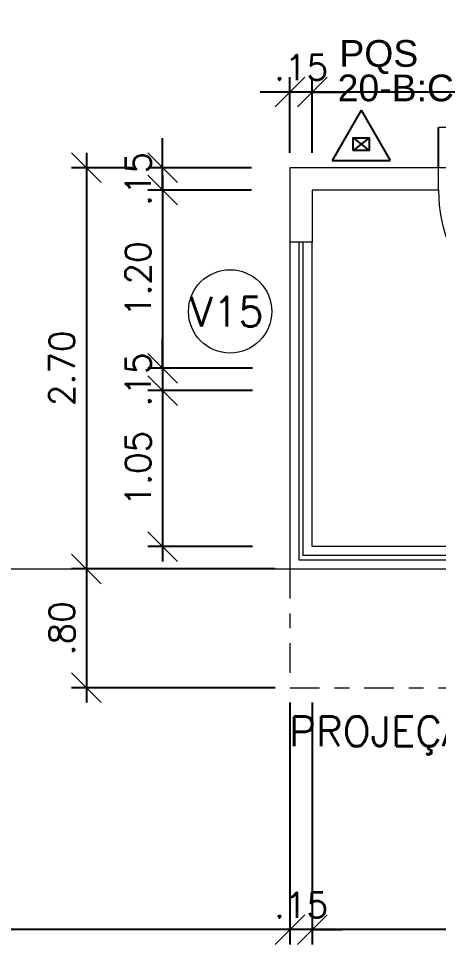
# Model space of a CAD drawing. Header units: millimetres. Extents: x 521 to 1055, y 261 to 520.
# Drawn here: x 578.6 to 581.42, y 455.59 to 461.82 of the extents above; entities that cross this region are included whole.
import ezdxf

# ---------------------------------------------------------------- set-up
doc = ezdxf.new("R2010")
doc.units = ezdxf.units.MM
doc.linetypes.add('CONTINU', pattern=[0])
doc.linetypes.add('DASHDOT', pattern=[1, 0.5, -0.25, 0, -0.25])
doc.layers.add('0.1', color=8, linetype='Continuous', lineweight=13)
doc.layers.add('ppci', color=8, linetype='Continuous')
doc.styles.add('ROMANS', font='romans')
doc.styles.get("Standard").update_dxf_attribs({"font": 'romans.shx'})
doc.styles.add('STYLE1', font='sanss___.ttf')
doc.dimstyles.new('Fares Eng - 50', dxfattribs={"dimscale": 2, "dimtxt": 0.085, "dimasz": 0.1, "dimexe": 0.05, "dimexo": 0.05, "dimgap": 0.04, "dimtad": 1, "dimzin": 4, "dimdsep": 46, "dimtxsty": 'ROMANS', "dimblk1": 'OBLIQUE', "dimblk2": 'OBLIQUE', "dimsah": 1, "dimcen": 0.05, "dimdle": 0.05, "dimclrd": 8, "dimclre": 8, "dimclrt": 8, "dimaunit": 1, "dimadec": 0, "dimazin": 0, "dimtfac": 1, "dimtix": 1, "dimtmove": 2, "dimatfit": 0, "dimldrblk": 'OPEN90', "dimfxl": 1, "dimtolj": 1, "dimtzin": 0, "dimarcsym": 0})

# ---------------------------------------------------------------- blocks, each defined once
blk = doc.blocks.new('_OBLIQUE')
at = {"color": 0, "linetype": 'ByBlock'}
blk.add_line((-0.5, -0.5), (0.5, 0.5), dxfattribs=at)
blk = doc.blocks.new('*D2643')
at = {"layer": '0.1', "color": 8, "linetype": 'CONTINU', "lineweight": -2, "transparency": 16777216}
for p, q in [((580.5733, 460.9169), (580.5733, 461.4266)), ((582.5233, 460.9169), (582.5233, 461.4266)), ((582.6233, 461.3266), (580.4733, 461.3266))]:
    blk.add_line(p, q, dxfattribs=at)
at = {"layer": 'DEFPOINTS', "color": 0, "linetype": 'CONTINU', "lineweight": -2, "transparency": 16777216}
for p in [(580.5733, 461.3266), (580.5733, 460.8169), (582.5233, 460.8169)]:
    blk.add_point(p, dxfattribs=at)
at = {"layer": '0.1', "color": 8, "linetype": 'CONTINU', "lineweight": -2, "transparency": 16777216, "xscale": 0.2, "yscale": 0.2, "zscale": 0.2, "rotation": 180}
blk.add_blockref('_OBLIQUE', (580.5733, 461.3266), dxfattribs=at)
at = {"layer": '0.1', "color": 8, "linetype": 'CONTINU', "lineweight": -2, "transparency": 16777216, "xscale": 0.2, "yscale": 0.2, "zscale": 0.2}
blk.add_blockref('_OBLIQUE', (582.5233, 461.3266), dxfattribs=at)
at = {"layer": '0.1', "color": 8, "linetype": 'CONTINU', "transparency": 16777216, "insert": (581.8476, 461.4916), "char_height": 0.17, "attachment_point": 5, "style": 'ROMANS'}
blk.add_mtext('\\A1;1.95', dxfattribs=at)
blk = doc.blocks.new('_Open90')
at = {"color": 0, "linetype": 'ByBlock', "lineweight": -2}
for p, q in [((-0.5, 0.5), (0, 0)), ((0, 0), (-1, 0)), ((0, 0), (-0.5, -0.5))]:
    blk.add_line(p, q, dxfattribs=at)
blk = doc.blocks.new('*D2927')
at = {"layer": '0.1', "color": 8, "linetype": 'CONTINU', "lineweight": -2, "transparency": 16777216}
for p, q in [((580.4233, 460.9169), (580.4233, 461.4266)), ((580.5733, 460.9169), (580.5733, 461.4266)), ((580.4233, 461.3266), (580.2233, 461.3266)), ((580.5733, 461.3266), (580.4233, 461.3266)), ((580.5733, 461.3266), (580.7733, 461.3266))]:
    blk.add_line(p, q, dxfattribs=at)
at = {"layer": 'DEFPOINTS', "color": 0, "linetype": 'CONTINU', "lineweight": -2, "transparency": 16777216}
for p in [(580.4233, 461.3266), (580.4233, 460.8169), (580.5733, 460.8169)]:
    blk.add_point(p, dxfattribs=at)
at = {"layer": '0.1', "color": 8, "linetype": 'CONTINU', "lineweight": -2, "transparency": 16777216, "xscale": 0.2, "yscale": 0.2, "zscale": 0.2}
blk.add_blockref('_OBLIQUE', (580.4233, 461.3266), dxfattribs=at)
at = {"layer": '0.1', "color": 8, "linetype": 'CONTINU', "lineweight": -2, "transparency": 16777216, "xscale": 0.2, "yscale": 0.2, "zscale": 0.2, "rotation": 180}
blk.add_blockref('_OBLIQUE', (580.5733, 461.3266), dxfattribs=at)
at = {"layer": '0.1', "color": 8, "linetype": 'CONTINU', "transparency": 16777216, "insert": (580.4983, 461.4916), "char_height": 0.17, "attachment_point": 5, "style": 'ROMANS'}
blk.add_mtext('\\A1;.15', dxfattribs=at)
blk = doc.blocks.new('*D2648')
at = {"layer": '0.1', "color": 8, "linetype": 'CONTINU', "lineweight": -2, "transparency": 16777216}
for p, q in [((580.5733, 457.2169), (580.5733, 455.5885)), ((584.2733, 457.2169), (584.2733, 455.5885)), ((584.3733, 455.6885), (580.4733, 455.6885))]:
    blk.add_line(p, q, dxfattribs=at)
at = {"layer": 'DEFPOINTS', "color": 0, "linetype": 'CONTINU', "lineweight": -2, "transparency": 16777216}
for p in [(580.5733, 457.3169), (584.2733, 457.3169), (580.5733, 455.6885)]:
    blk.add_point(p, dxfattribs=at)
at = {"layer": '0.1', "color": 8, "linetype": 'CONTINU', "lineweight": -2, "transparency": 16777216, "xscale": 0.2, "yscale": 0.2, "zscale": 0.2, "rotation": 180}
blk.add_blockref('_OBLIQUE', (580.5733, 455.6885), dxfattribs=at)
at = {"layer": '0.1', "color": 8, "linetype": 'CONTINU', "lineweight": -2, "transparency": 16777216, "xscale": 0.2, "yscale": 0.2, "zscale": 0.2}
blk.add_blockref('_OBLIQUE', (584.2733, 455.6885), dxfattribs=at)
at = {"layer": '0.1', "color": 8, "linetype": 'CONTINU', "transparency": 16777216, "insert": (582.4233, 455.8535), "char_height": 0.17, "attachment_point": 5, "style": 'ROMANS'}
blk.add_mtext('\\A1;3.70', dxfattribs=at)
blk = doc.blocks.new('*D2649')
at = {"layer": '0.1', "color": 8, "linetype": 'CONTINU', "lineweight": -2, "transparency": 16777216}
for p, q in [((580.4233, 457.2169), (580.4233, 455.5885)), ((580.5733, 457.2169), (580.5733, 455.5885)), ((580.4233, 455.6885), (580.2233, 455.6885)), ((580.5733, 455.6885), (580.4233, 455.6885)), ((580.5733, 455.6885), (580.7733, 455.6885))]:
    blk.add_line(p, q, dxfattribs=at)
at = {"layer": 'DEFPOINTS', "color": 0, "linetype": 'CONTINU', "lineweight": -2, "transparency": 16777216}
for p in [(580.4233, 457.3169), (580.5733, 457.3169), (580.4233, 455.6885)]:
    blk.add_point(p, dxfattribs=at)
at = {"layer": '0.1', "color": 8, "linetype": 'CONTINU', "lineweight": -2, "transparency": 16777216, "xscale": 0.2, "yscale": 0.2, "zscale": 0.2}
blk.add_blockref('_OBLIQUE', (580.4233, 455.6885), dxfattribs=at)
at = {"layer": '0.1', "color": 8, "linetype": 'CONTINU', "lineweight": -2, "transparency": 16777216, "xscale": 0.2, "yscale": 0.2, "zscale": 0.2, "rotation": 180}
blk.add_blockref('_OBLIQUE', (580.5733, 455.6885), dxfattribs=at)
at = {"layer": '0.1', "color": 8, "linetype": 'CONTINU', "transparency": 16777216, "insert": (580.4983, 455.8535), "char_height": 0.17, "attachment_point": 5, "style": 'ROMANS'}
blk.add_mtext('\\A1;.15', dxfattribs=at)
blk = doc.blocks.new('*D2956')
at = {"layer": '0.1', "color": 8, "linetype": 'CONTINU', "lineweight": -2, "transparency": 16777216}
for p, q in [((574.9233, 457.2169), (574.9233, 455.5885)), ((580.4233, 457.2169), (580.4233, 455.5885)), ((580.5233, 455.6885), (574.8233, 455.6885))]:
    blk.add_line(p, q, dxfattribs=at)
at = {"layer": 'DEFPOINTS', "color": 0, "linetype": 'CONTINU', "lineweight": -2, "transparency": 16777216}
for p in [(574.9233, 457.3169), (580.4233, 457.3169), (574.9233, 455.6885)]:
    blk.add_point(p, dxfattribs=at)
at = {"layer": '0.1', "color": 8, "linetype": 'CONTINU', "lineweight": -2, "transparency": 16777216, "xscale": 0.2, "yscale": 0.2, "zscale": 0.2, "rotation": 180}
blk.add_blockref('_OBLIQUE', (574.9233, 455.6885), dxfattribs=at)
at = {"layer": '0.1', "color": 8, "linetype": 'CONTINU', "lineweight": -2, "transparency": 16777216, "xscale": 0.2, "yscale": 0.2, "zscale": 0.2}
blk.add_blockref('_OBLIQUE', (580.4233, 455.6885), dxfattribs=at)
at = {"layer": '0.1', "color": 8, "linetype": 'CONTINU', "transparency": 16777216, "insert": (577.6733, 455.8535), "char_height": 0.17, "attachment_point": 5, "style": 'ROMANS'}
blk.add_mtext('\\A1;5.50', dxfattribs=at)
blk = doc.blocks.new('*D2663')
at = {"layer": '0.1', "color": 8, "linetype": 'CONTINU', "lineweight": -2, "transparency": 16777216}
for p, q in [((579.5661, 460.7669), (579.5661, 459.3669)), ((580.1649, 460.6669), (579.4661, 460.6669)), ((580.172, 459.4669), (579.4661, 459.4669))]:
    blk.add_line(p, q, dxfattribs=at)
at = {"layer": 'DEFPOINTS', "color": 0, "linetype": 'CONTINU', "lineweight": -2, "transparency": 16777216}
for p in [(580.2649, 460.6669), (579.5661, 459.4669), (580.272, 459.4669)]:
    blk.add_point(p, dxfattribs=at)
at = {"layer": '0.1', "color": 8, "linetype": 'CONTINU', "lineweight": -2, "transparency": 16777216, "xscale": 0.2, "yscale": 0.2, "zscale": 0.2}
for p, rotation in [((579.5661, 460.6669), 90), ((579.5661, 459.4669), 270)]:
    blk.add_blockref('_OBLIQUE', p, dxfattribs=dict(at, rotation=rotation))
at = {"layer": '0.1', "color": 8, "linetype": 'CONTINU', "transparency": 16777216, "insert": (579.4011, 460.0669), "char_height": 0.17, "attachment_point": 5, "rotation": 90, "style": 'ROMANS'}
blk.add_mtext('\\A1;1.20', dxfattribs=at)
blk = doc.blocks.new('*D2664')
at = {"layer": '0.1', "color": 8, "linetype": 'CONTINU', "lineweight": -2, "transparency": 16777216}
for p, q in [((579.5661, 459.4669), (579.5661, 459.6669)), ((580.172, 459.4669), (579.4661, 459.4669)), ((579.5661, 459.4669), (579.5661, 459.3169)), ((580.172, 459.3169), (579.4661, 459.3169)), ((579.5661, 459.3169), (579.5661, 459.1169))]:
    blk.add_line(p, q, dxfattribs=at)
at = {"layer": 'DEFPOINTS', "color": 0, "linetype": 'CONTINU', "lineweight": -2, "transparency": 16777216}
for p in [(580.272, 459.4669), (579.5661, 459.3169), (580.272, 459.3169)]:
    blk.add_point(p, dxfattribs=at)
at = {"layer": '0.1', "color": 8, "linetype": 'CONTINU', "lineweight": -2, "transparency": 16777216, "xscale": 0.2, "yscale": 0.2, "zscale": 0.2}
for p, rotation in [((579.5661, 459.4669), 270), ((579.5661, 459.3169), 90)]:
    blk.add_blockref('_OBLIQUE', p, dxfattribs=dict(at, rotation=rotation))
at = {"layer": '0.1', "color": 8, "linetype": 'CONTINU', "transparency": 16777216, "insert": (579.4011, 459.3919), "char_height": 0.17, "attachment_point": 5, "rotation": 90, "style": 'ROMANS'}
blk.add_mtext('\\A1;.15', dxfattribs=at)
blk = doc.blocks.new('*D2665')
at = {"layer": '0.1', "color": 8, "linetype": 'CONTINU', "lineweight": -2, "transparency": 16777216}
for p, q in [((579.5661, 459.4169), (579.5661, 458.1669)), ((580.172, 459.3169), (579.4661, 459.3169)), ((580.172, 458.2669), (579.4661, 458.2669))]:
    blk.add_line(p, q, dxfattribs=at)
at = {"layer": 'DEFPOINTS', "color": 0, "linetype": 'CONTINU', "lineweight": -2, "transparency": 16777216}
for p in [(580.272, 459.3169), (579.5661, 458.2669), (580.272, 458.2669)]:
    blk.add_point(p, dxfattribs=at)
at = {"layer": '0.1', "color": 8, "linetype": 'CONTINU', "lineweight": -2, "transparency": 16777216, "xscale": 0.2, "yscale": 0.2, "zscale": 0.2}
for p, rotation in [((579.5661, 459.3169), 90), ((579.5661, 458.2669), 270)]:
    blk.add_blockref('_OBLIQUE', p, dxfattribs=dict(at, rotation=rotation))
at = {"layer": '0.1', "color": 8, "linetype": 'CONTINU', "transparency": 16777216, "insert": (579.4011, 458.7919), "char_height": 0.17, "attachment_point": 5, "rotation": 90, "style": 'ROMANS'}
blk.add_mtext('\\A1;1.05', dxfattribs=at)
blk = doc.blocks.new('*D2666')
at = {"layer": '0.1', "color": 8, "linetype": 'CONTINU', "lineweight": -2, "transparency": 16777216}
for p, q in [((579.5661, 460.8169), (579.5661, 461.0169)), ((580.1649, 460.8169), (579.4661, 460.8169)), ((579.5661, 460.6669), (579.5661, 460.8169)), ((580.1649, 460.6669), (579.4661, 460.6669)), ((579.5661, 460.6669), (579.5661, 460.4669))]:
    blk.add_line(p, q, dxfattribs=at)
at = {"layer": 'DEFPOINTS', "color": 0, "linetype": 'CONTINU', "lineweight": -2, "transparency": 16777216}
for p in [(579.5661, 460.8169), (580.2649, 460.8169), (580.2649, 460.6669)]:
    blk.add_point(p, dxfattribs=at)
at = {"layer": '0.1', "color": 8, "linetype": 'CONTINU', "lineweight": -2, "transparency": 16777216, "xscale": 0.2, "yscale": 0.2, "zscale": 0.2}
for p, rotation in [((579.5661, 460.8169), 270), ((579.5661, 460.6669), 90)]:
    blk.add_blockref('_OBLIQUE', p, dxfattribs=dict(at, rotation=rotation))
at = {"layer": '0.1', "color": 8, "linetype": 'CONTINU', "transparency": 16777216, "insert": (579.4011, 460.7419), "char_height": 0.17, "attachment_point": 5, "rotation": 90, "style": 'ROMANS'}
blk.add_mtext('\\A1;.15', dxfattribs=at)
blk = doc.blocks.new('*D2957')
at = {"layer": '0.1', "color": 8, "linetype": 'CONTINU', "lineweight": -2, "transparency": 16777216}
for p, q in [((579.0538, 458.2169), (579.0538, 457.2169)), ((580.3233, 458.1169), (578.9538, 458.1169)), ((580.3233, 457.3169), (578.9538, 457.3169))]:
    blk.add_line(p, q, dxfattribs=at)
at = {"layer": 'DEFPOINTS', "color": 0, "linetype": 'CONTINU', "lineweight": -2, "transparency": 16777216}
for p in [(580.4233, 458.1169), (579.0538, 457.3169), (580.4233, 457.3169)]:
    blk.add_point(p, dxfattribs=at)
at = {"layer": '0.1', "color": 8, "linetype": 'CONTINU', "lineweight": -2, "transparency": 16777216, "xscale": 0.2, "yscale": 0.2, "zscale": 0.2}
for p, rotation in [((579.0538, 458.1169), 90), ((579.0538, 457.3169), 270)]:
    blk.add_blockref('_OBLIQUE', p, dxfattribs=dict(at, rotation=rotation))
at = {"layer": '0.1', "color": 8, "linetype": 'CONTINU', "transparency": 16777216, "insert": (578.8888, 457.7169), "char_height": 0.17, "attachment_point": 5, "rotation": 90, "style": 'ROMANS'}
blk.add_mtext('\\A1;.80', dxfattribs=at)
blk = doc.blocks.new('*D2667')
at = {"layer": '0.1', "color": 8, "linetype": 'CONTINU', "lineweight": -2, "transparency": 16777216}
for p, q in [((579.0538, 460.9169), (579.0538, 458.0169)), ((579.3661, 460.8169), (578.9538, 460.8169)), ((579.3661, 458.1169), (578.9538, 458.1169))]:
    blk.add_line(p, q, dxfattribs=at)
at = {"layer": 'DEFPOINTS', "color": 0, "linetype": 'CONTINU', "lineweight": -2, "transparency": 16777216}
for p in [(579.4661, 460.8169), (579.0538, 458.1169), (579.4661, 458.1169)]:
    blk.add_point(p, dxfattribs=at)
at = {"layer": '0.1', "color": 8, "linetype": 'CONTINU', "lineweight": -2, "transparency": 16777216, "xscale": 0.2, "yscale": 0.2, "zscale": 0.2}
for p, rotation in [((579.0538, 460.8169), 90), ((579.0538, 458.1169), 270)]:
    blk.add_blockref('_OBLIQUE', p, dxfattribs=dict(at, rotation=rotation))
at = {"layer": '0.1', "color": 8, "linetype": 'CONTINU', "transparency": 16777216, "insert": (578.8888, 459.4669), "char_height": 0.17, "attachment_point": 5, "rotation": 90, "style": 'ROMANS'}
blk.add_mtext('\\A1;2.70', dxfattribs=at)
blk = doc.blocks.new('*D3021')
at = {"layer": '0.1', "color": 8, "linetype": 'CONTINU', "lineweight": -2, "transparency": 16777216}
blk.add_arc((585.3233, 481.0039), 1.0504, 90, 135, dxfattribs=at)
at = {"layer": 'DEFPOINTS', "color": 0, "linetype": 'CONTINU', "lineweight": -2, "transparency": 16777216}
for p in [(585.3233, 486.7169), (580.2293, 486.0979), (585.0514, 482.0186), (585.2498, 481.0774), (585.3233, 460.2169)]:
    blk.add_point(p, dxfattribs=at)
at = {"layer": '0.1', "color": 8, "linetype": 'CONTINU', "lineweight": -2, "transparency": 16777216, "xscale": 0.2, "yscale": 0.2, "zscale": 0.2}
for p, rotation in [((585.3233, 482.0544), 359.9999999999991), ((584.5805, 481.7467), 224.999999999998)]:
    blk.add_blockref('_OBLIQUE', p, dxfattribs=dict(at, rotation=rotation))
at = {"layer": '0.1', "color": 8, "linetype": 'CONTINU', "transparency": 16777216, "insert": (584.8581, 482.1269), "char_height": 0.17, "attachment_point": 5, "rotation": 22.5, "style": 'ROMANS'}
blk.add_mtext('\\A1;45°', dxfattribs=at)

msp = doc.modelspace()

# ---------------------------------------------------------------- linework, layer by layer
at = {"layer": '0.1', "color": 8}
for p, q in [((582.42327, 461.08692), (581.42327, 461.08692)), ((582.42327, 460.81692), (581.42327, 460.81692)), ((580.42327, 460.31692), (580.42327, 458.11692)), ((580.48327, 460.31692), (580.48327, 458.17692)), ((580.51327, 458.20692), (580.51327, 460.31692)), ((580.57327, 458.26692), (580.57327, 460.31692)), ((584.27327, 458.26692), (580.57327, 458.26692)), ((584.33327, 458.20692), (580.51327, 458.20692)), ((580.48327, 458.17692), (584.36327, 458.17692)), ((574.82247, 458.11692), (580.42327, 458.11692)), ((580.42327, 458.11692), (584.42327, 458.11692))]:
    msp.add_line(p, q, dxfattribs=at)
at = {"layer": '0.1', "color": 8, "linetype": 'CONTINU', "lineweight": -2}
msp.add_line((581.42327, 460.81692), (581.42327, 461.08692), dxfattribs=at)
at = {"layer": '0.1', "color": 7}
for p, q in [((580.42327, 460.81692), (580.42327, 460.31692)), ((581.42327, 460.81692), (580.42327, 460.81692)), ((581.42327, 460.66692), (581.42327, 460.81692)), ((580.57327, 460.66692), (580.57327, 460.31692)), ((581.42327, 460.66692), (580.57327, 460.66692)), ((580.57327, 460.31692), (580.42327, 460.31692))]:
    msp.add_line(p, q, dxfattribs=at)
at = {"layer": '0.1', "color": 8, "linetype": 'DASHDOT', "ltscale": 0.4}
for p, q in [((580.42327, 458.11692), (580.42327, 457.31692)), ((580.42327, 457.31692), (584.42327, 457.31692))]:
    msp.add_line(p, q, dxfattribs=at)
at = {"layer": '0.1', "color": 8}
msp.add_circle((580.0207, 459.85003), 0.28038, dxfattribs=at)
msp.add_arc((582.42327, 460.66692), 1, 180, 270, dxfattribs=at)
at = {"layer": 'ppci', "color": 10, "linetype": 'Continuous'}
for p, q in [((580.90338, 461.20424), (580.70838, 460.86649)), ((580.90338, 461.20424), (581.09838, 460.86649)), ((580.70838, 460.86649), (581.09838, 460.86649))]:
    msp.add_line(p, q, dxfattribs=at)
at = {"layer": 'ppci', "color": 10}
for p, q in [((580.85001, 461.01791), (580.95676, 460.93343)), ((580.95676, 461.01791), (580.85001, 460.93343))]:
    msp.add_line(p, q, dxfattribs=at)
msp.add_lwpolyline([(580.85001, 460.93343), (580.85001, 461.01791), (580.95676, 461.01791), (580.95676, 460.93343)], close=True, dxfattribs=at)

# ---------------------------------------------------------------- texts
at = {"layer": '0.1', "color": 8}
for s, p in [('V15', (579.74991, 459.74852)), ('PROJEÇÃO MARQUISE', (580.41842, 456.92367))]:
    msp.add_text(s, height=0.2, dxfattribs=at).set_placement(p)
at = {"layer": 'ppci', "color": 10, "style": 'STYLE1'}
for s, p in [('PQS', (580.75621, 461.49652)), ('20-B:C', (580.74458, 461.26429))]:
    msp.add_text(s, height=0.18, dxfattribs=at).set_placement(p)

# ---------------------------------------------------------------- dimensions: what is measured, and where the dimension line sits
at = {"layer": '0.1', "color": 8, "linetype": 'CONTINU'}
dim = msp.add_angular_dim_2l(base=(585.0514, 482.01858), line1=((585.32327, 486.71692), (585.32327, 460.21692)), line2=((580.22932, 486.09789), (585.24978, 481.07743)), dimstyle='Fares Eng - 50', dxfattribs=at)
dim.commit()
dim.dimension.update_dxf_attribs({"geometry": '*D3021', "text_midpoint": (584.85815, 482.12685)})
for base, p1, p2, picture, middle in [((580.42327, 461.3266), (580.57327, 460.81692), (580.42327, 460.81692), '*D2927', (580.49827, 461.4916)), ((574.92327, 455.6885), (580.42327, 457.31692), (574.92327, 457.31692), '*D2956', (577.67327, 455.8535)), ((580.42327, 455.6885), (580.57327, 457.31692), (580.42327, 457.31692), '*D2649', (580.49827, 455.8535)), ((580.57327, 455.6885), (584.27327, 457.31692), (580.57327, 457.31692), '*D2648', (582.42327, 455.8535))]:
    dim = msp.add_linear_dim(base=base, p1=p1, p2=p2, dimstyle='Fares Eng - 50', dxfattribs=at)
    dim.commit()
    dim.dimension.update_dxf_attribs({"geometry": picture, "text_midpoint": middle})
dim = msp.add_linear_dim(base=(580.57327, 461.3266), p1=(582.52327, 460.81692), p2=(580.57327, 460.81692), dimstyle='Fares Eng - 50', dxfattribs=at)
dim.commit()
dim.dimension.update_dxf_attribs({"geometry": '*D2643', "text_midpoint": (581.84757, 461.4916), "dimtype": 160})
for base, p1, p2, picture, middle in [((579.56614, 460.81692), (580.26486, 460.66692), (580.26486, 460.81692), '*D2666', (579.40114, 460.74192)), ((579.05378, 458.11692), (579.46614, 460.81692), (579.46614, 458.11692), '*D2667', (578.88878, 459.46692)), ((579.56614, 459.46692), (580.26486, 460.66692), (580.27203, 459.46692), '*D2663', (579.40114, 460.06692)), ((579.56614, 459.31692), (580.27203, 459.46692), (580.27203, 459.31692), '*D2664', (579.40114, 459.39192)), ((579.56614, 458.26692), (580.27203, 459.31692), (580.27203, 458.26692), '*D2665', (579.40114, 458.79192)), ((579.05378, 457.31692), (580.42327, 458.11692), (580.42327, 457.31692), '*D2957', (578.88878, 457.71692))]:
    dim = msp.add_linear_dim(base=base, p1=p1, p2=p2, angle=90, dimstyle='Fares Eng - 50', dxfattribs=at)
    dim.commit()
    dim.dimension.update_dxf_attribs({"geometry": picture, "text_midpoint": middle})

doc.saveas('drawing.dxf')
